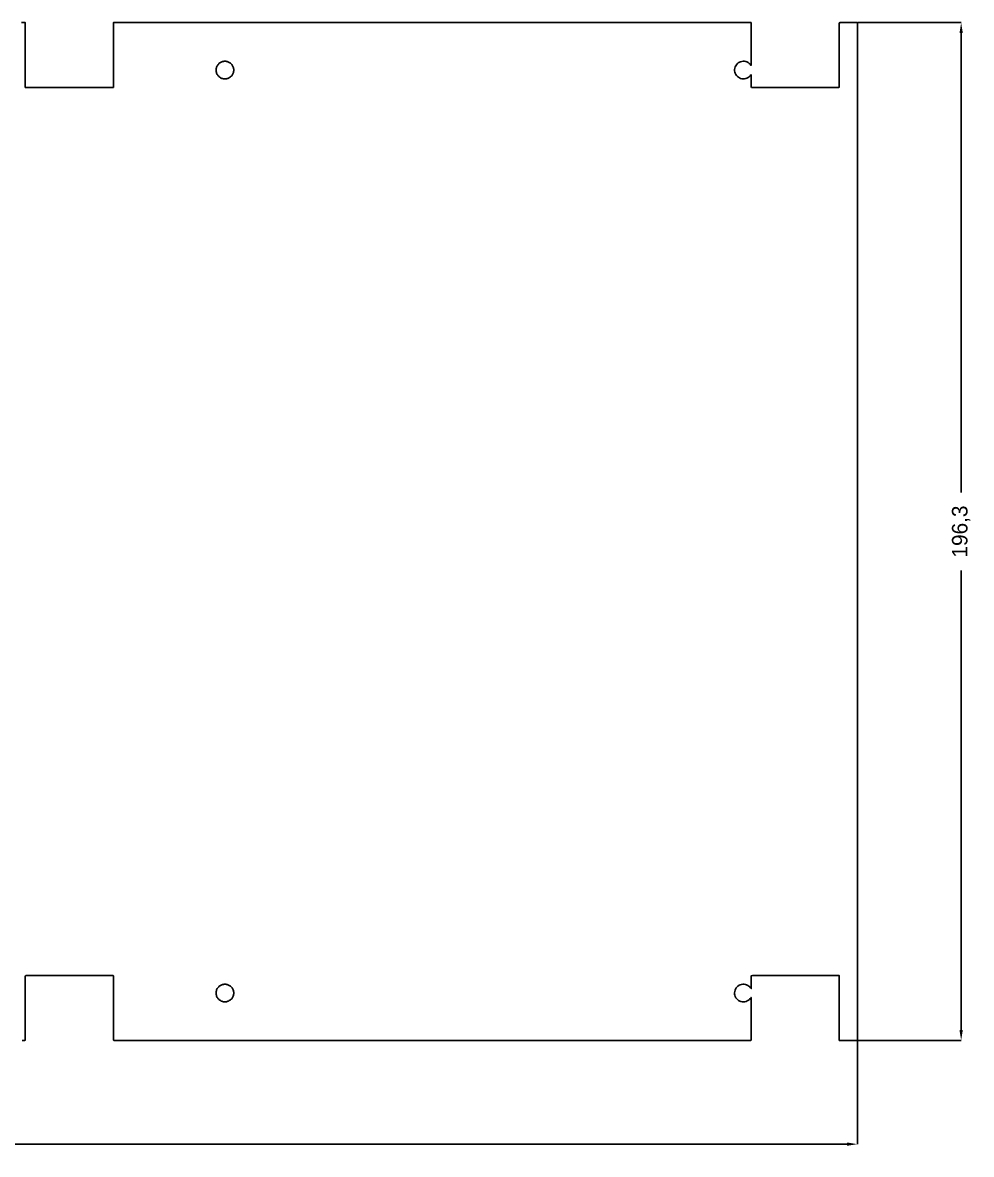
# Model space of a CAD drawing. Header units: millimetres. Extents: x 0 to 1208, y -629 to 226.
# Drawn here: x 183 to 366, y -22 to 196.3 of the extents above; entities that cross this region are included whole.
import ezdxf

# ---------------------------------------------------------------- set-up
doc = ezdxf.new("R2010")
doc.units = ezdxf.units.MM
doc.layers.add('REFERENCE_DIMENSIONS', color=2, linetype='Continuous')
doc.layers.add('REFERENCE_GEOMETRY', color=7, linetype='Continuous')
doc.dimstyles.get("Standard").update_dxf_attribs({"dimtxt": 2.5, "dimasz": 2.5, "dimexe": 1.25, "dimexo": 0.625, "dimtad": 1, "dimcen": 2.5, "dimazin": 3, "dimtfac": 1, "dimtmove": 0, "dimatfit": 3})

# ---------------------------------------------------------------- blocks, each defined once
blk = doc.blocks.new('_CLOSEDFILLED')
at = {"color": 0, "linetype": 'BYBLOCK'}
blk.add_solid([(-1, 0.16), (0, 0), (-1, -0.16)], dxfattribs=at)
blk = doc.blocks.new('*D1')
for p, q in [((0, 0), (0, -20)), ((344, 0), (344, -20)), ((2, -20), (167.5, -20)), ((176.5, -20), (342, -20))]:
    blk.add_line(p, q)
at = {"layer": 'Defpoints'}
for p in [(0, 0), (344, 0), (0, -20)]:
    blk.add_point(p, dxfattribs=at)
at = {"layer": 'REFERENCE_DIMENSIONS', "xscale": 2, "yscale": 2, "rotation": 180}
blk.add_blockref('_CLOSEDFILLED', (0, -20), dxfattribs=at)
at = {"layer": 'REFERENCE_DIMENSIONS', "xscale": 2, "yscale": 2}
blk.add_blockref('_CLOSEDFILLED', (344, -20), dxfattribs=at)
at = {"layer": 'REFERENCE_DIMENSIONS', "insert": (172, -20), "char_height": 3, "attachment_point": 5}
blk.add_mtext('344', dxfattribs=at)
blk = doc.blocks.new('*D2')
for p, q in [((344, 196.3), (364, 196.3)), ((364, 105.65), (364, 194.3)), ((364, 2), (364, 90.65)), ((344, 0), (364, 0))]:
    blk.add_line(p, q)
at = {"layer": 'Defpoints'}
for p in [(344, 196.3), (344, 0), (364, 0)]:
    blk.add_point(p, dxfattribs=at)
at = {"layer": 'REFERENCE_DIMENSIONS', "xscale": 2, "yscale": 2}
for p, rotation in [((364, 196.3), 90), ((364, 0), 270)]:
    blk.add_blockref('_CLOSEDFILLED', p, dxfattribs=dict(at, rotation=rotation))
at = {"layer": 'REFERENCE_DIMENSIONS', "insert": (364, 98.15), "char_height": 3, "attachment_point": 5, "rotation": 90}
blk.add_mtext('196,3', dxfattribs=at)

msp = doc.modelspace()

# ---------------------------------------------------------------- linework, layer by layer
at = {"layer": 'REFERENCE_GEOMETRY'}
msp.add_lwpolyline([(182.75, 196.3), (183, 196.3), (183.25, 196.3), (183.5, 196.3), (183.5, 196.05), (183.5, 195.8), (183.5, 195.55), (183.5, 195.3001), (183.5, 195.0501), (183.5, 194.8001), (183.5, 194.5501), (183.5, 194.3001), (183.5, 194.0501), (183.5, 193.8001), (183.5, 193.5502), (183.5, 193.3002), (183.5, 193.0502), (183.5, 192.8002), (183.5, 192.5502), (183.5, 192.3002), (183.5, 192.0502), (183.5, 191.8003), (183.5, 191.5503), (183.5, 191.3003), (183.5, 191.0503), (183.5, 190.8003), (183.5, 190.5503), (183.5, 190.3003), (183.5, 190.0504), (183.5, 189.8004), (183.5, 189.5504), (183.5, 189.3004), (183.5, 189.0504), (183.5, 188.8004), (183.5, 188.5504), (183.5, 188.3005), (183.5, 188.0505), (183.5, 187.8005), (183.5, 187.5505), (183.5, 187.3005), (183.5, 187.0505), (183.5, 186.8005), (183.5, 186.5506), (183.5, 186.3006), (183.5, 186.0506), (183.5, 185.8006), (183.5, 185.5506), (183.5, 185.3006), (183.5, 185.0506), (183.5, 184.8007), (183.5, 184.5507), (183.5, 184.3007), (183.5, 184.0507), (183.5, 183.8007), (183.7493, 183.8), (183.9993, 183.8), (184.2492, 183.8), (184.4992, 183.8), (184.7492, 183.8), (184.9992, 183.8), (185.2492, 183.8), (185.4992, 183.8), (185.7492, 183.8), (185.9991, 183.8), (186.2491, 183.8), (186.4991, 183.8), (186.7491, 183.8), (186.9991, 183.8), (187.2491, 183.8), (187.499, 183.8), (187.749, 183.8), (187.999, 183.8), (188.249, 183.8), (188.499, 183.8), (188.749, 183.8), (188.999, 183.8), (189.2489, 183.8), (189.4989, 183.8), (189.7489, 183.8), (189.9989, 183.8), (190.2489, 183.8), (190.4989, 183.8), (190.7489, 183.8), (190.9988, 183.8), (191.2488, 183.8), (191.4988, 183.8), (191.7488, 183.8), (191.9988, 183.8), (192.2488, 183.8), (192.4988, 183.8), (192.7487, 183.8), (192.9987, 183.8), (193.2487, 183.8), (193.4987, 183.8), (193.7487, 183.8), (193.9987, 183.8), (194.2487, 183.8), (194.4986, 183.8), (194.7486, 183.8), (194.9986, 183.8), (195.2486, 183.8), (195.4986, 183.8), (195.7486, 183.8), (195.9986, 183.8), (196.2485, 183.8), (196.4985, 183.8), (196.7485, 183.8), (196.9985, 183.8), (197.2485, 183.8), (197.4985, 183.8), (197.7485, 183.8), (197.9984, 183.8), (198.2484, 183.8), (198.4984, 183.8), (198.7484, 183.8), (198.9984, 183.8), (199.2484, 183.8), (199.4984, 183.8), (199.7483, 183.8), (199.9983, 183.8), (200.2483, 183.8), (200.4983, 183.8), (200.5, 184.0483), (200.5, 184.2983), (200.5, 184.5483), (200.5, 184.7982), (200.5, 185.0482), (200.5, 185.2982), (200.5, 185.5482), (200.5, 185.7982), (200.5, 186.0482), (200.5, 186.2982), (200.5, 186.5481), (200.5, 186.7981), (200.5, 187.0481), (200.5, 187.2981), (200.5, 187.5481), (200.5, 187.7981), (200.5, 188.0481), (200.5, 188.298), (200.5, 188.548), (200.5, 188.798), (200.5, 189.048), (200.5, 189.298), (200.5, 189.548), (200.5, 189.798), (200.5, 190.0479), (200.5, 190.2979), (200.5, 190.5479), (200.5, 190.7979), (200.5, 191.0479), (200.5, 191.2979), (200.5, 191.5479), (200.5, 191.7978), (200.5, 192.0478), (200.5, 192.2978), (200.5, 192.5478), (200.5, 192.7978), (200.5, 193.0478), (200.5, 193.2978), (200.5, 193.5477), (200.5, 193.7977), (200.5, 194.0477), (200.5, 194.2977), (200.5, 194.5477), (200.5, 194.7977), (200.5, 195.0477), (200.5, 195.2976), (200.5, 195.5476), (200.5, 195.7976), (200.5, 196.0476), (200.5, 196.2976), (200.7476, 196.3), (200.9976, 196.3), (201.2475, 196.3), (201.4975, 196.3), (201.7475, 196.3), (201.9975, 196.3), (202.2475, 196.3), (202.4975, 196.3), (202.7475, 196.3), (202.9974, 196.3), (203.2474, 196.3), (203.4974, 196.3), (203.7474, 196.3), (203.9974, 196.3), (204.2474, 196.3), (204.4973, 196.3), (204.7473, 196.3), (204.9973, 196.3), (205.2473, 196.3), (205.4973, 196.3), (205.7473, 196.3), (205.9973, 196.3), (206.2472, 196.3), (206.4972, 196.3), (206.7472, 196.3), (206.9972, 196.3), (207.2472, 196.3), (207.4972, 196.3), (207.7472, 196.3), (207.9971, 196.3), (208.2471, 196.3), (208.4971, 196.3), (208.7471, 196.3), (208.9971, 196.3), (209.2471, 196.3), (209.4971, 196.3), (209.747, 196.3), (209.997, 196.3), (210.247, 196.3), (210.497, 196.3), (210.747, 196.3), (210.997, 196.3), (211.247, 196.3), (211.4969, 196.3), (211.7469, 196.3), (211.9969, 196.3), (212.2469, 196.3), (212.4969, 196.3), (212.7469, 196.3), (212.9969, 196.3), (213.2468, 196.3), (213.4968, 196.3), (213.7468, 196.3), (213.9968, 196.3), (214.2468, 196.3), (214.4968, 196.3), (214.7468, 196.3), (214.9967, 196.3), (215.2467, 196.3), (215.4967, 196.3), (215.7467, 196.3), (215.9967, 196.3), (216.2467, 196.3), (216.4967, 196.3), (216.7466, 196.3), (216.9966, 196.3), (217.2466, 196.3), (217.4966, 196.3), (217.7466, 196.3), (217.9966, 196.3), (218.2466, 196.3), (218.4965, 196.3), (218.7465, 196.3), (218.9965, 196.3), (219.2465, 196.3), (219.4965, 196.3), (219.7465, 196.3), (219.9965, 196.3), (220.2464, 196.3), (220.4964, 196.3), (220.7464, 196.3), (220.9964, 196.3), (221.2464, 196.3), (221.4964, 196.3), (221.7464, 196.3), (221.9963, 196.3), (222.2463, 196.3), (222.4963, 196.3), (222.7463, 196.3), (222.9963, 196.3), (223.2463, 196.3), (223.4963, 196.3), (223.7462, 196.3), (223.9962, 196.3), (224.2462, 196.3), (224.4962, 196.3), (224.7462, 196.3), (224.9962, 196.3), (225.2462, 196.3), (225.4961, 196.3), (225.7461, 196.3), (225.9961, 196.3), (226.2461, 196.3), (226.4961, 196.3), (226.7461, 196.3), (226.9961, 196.3), (227.246, 196.3), (227.496, 196.3), (227.746, 196.3), (227.996, 196.3), (228.246, 196.3), (228.496, 196.3), (228.746, 196.3), (228.9959, 196.3), (229.2459, 196.3), (229.4959, 196.3), (229.7459, 196.3), (229.9959, 196.3), (230.2459, 196.3), (230.4959, 196.3), (230.7458, 196.3), (230.9958, 196.3), (231.2458, 196.3), (231.4958, 196.3), (231.7458, 196.3), (231.9958, 196.3), (232.2458, 196.3), (232.4957, 196.3), (232.7457, 196.3), (232.9957, 196.3), (233.2457, 196.3), (233.4957, 196.3), (233.7457, 196.3), (233.9957, 196.3), (234.2456, 196.3), (234.4956, 196.3), (234.7456, 196.3), (234.9956, 196.3), (235.2456, 196.3), (235.4956, 196.3), (235.7455, 196.3), (235.9955, 196.3), (236.2455, 196.3), (236.4955, 196.3), (236.7455, 196.3), (236.9955, 196.3), (237.2455, 196.3), (237.4954, 196.3), (237.7454, 196.3), (237.9954, 196.3), (238.2454, 196.3), (238.4954, 196.3), (238.7454, 196.3), (238.9954, 196.3), (239.2453, 196.3), (239.4953, 196.3), (239.7453, 196.3), (239.9953, 196.3), (240.2453, 196.3), (240.4953, 196.3), (240.7453, 196.3), (240.9952, 196.3), (241.2452, 196.3), (241.4952, 196.3), (241.7452, 196.3), (241.9952, 196.3), (242.2452, 196.3), (242.4952, 196.3), (242.7451, 196.3), (242.9951, 196.3), (243.2451, 196.3), (243.4951, 196.3), (243.7451, 196.3), (243.9951, 196.3), (244.2451, 196.3), (244.495, 196.3), (244.745, 196.3), (244.995, 196.3), (245.245, 196.3), (245.495, 196.3), (245.745, 196.3), (245.995, 196.3), (246.2449, 196.3), (246.4949, 196.3), (246.7449, 196.3), (246.9949, 196.3), (247.2449, 196.3), (247.4949, 196.3), (247.7449, 196.3), (247.9948, 196.3), (248.2448, 196.3), (248.4948, 196.3), (248.7448, 196.3), (248.9948, 196.3), (249.2448, 196.3), (249.4948, 196.3), (249.7447, 196.3), (249.9947, 196.3), (250.2447, 196.3), (250.4947, 196.3), (250.7447, 196.3), (250.9947, 196.3), (251.2447, 196.3), (251.4946, 196.3), (251.7446, 196.3), (251.9946, 196.3), (252.2446, 196.3), (252.4946, 196.3), (252.7446, 196.3), (252.9946, 196.3), (253.2445, 196.3), (253.4945, 196.3), (253.7445, 196.3), (253.9945, 196.3), (254.2445, 196.3), (254.4945, 196.3), (254.7445, 196.3), (254.9944, 196.3), (255.2444, 196.3), (255.4944, 196.3), (255.7444, 196.3), (255.9944, 196.3), (256.2444, 196.3), (256.4944, 196.3), (256.7443, 196.3), (256.9943, 196.3), (257.2443, 196.3), (257.4943, 196.3), (257.7443, 196.3), (257.9943, 196.3), (258.2443, 196.3), (258.4942, 196.3), (258.7442, 196.3), (258.9942, 196.3), (259.2442, 196.3), (259.4942, 196.3), (259.7442, 196.3), (259.9942, 196.3), (260.2441, 196.3), (260.4941, 196.3), (260.7441, 196.3), (260.9941, 196.3), (261.2441, 196.3), (261.4941, 196.3), (261.7441, 196.3), (261.994, 196.3), (262.244, 196.3), (262.494, 196.3), (262.744, 196.3), (262.994, 196.3), (263.244, 196.3), (263.494, 196.3), (263.7439, 196.3), (263.9939, 196.3), (264.2439, 196.3), (264.4939, 196.3), (264.7439, 196.3), (264.9939, 196.3), (265.2438, 196.3), (265.4938, 196.3), (265.7438, 196.3), (265.9938, 196.3), (266.2438, 196.3), (266.4938, 196.3), (266.7438, 196.3), (266.9937, 196.3), (267.2437, 196.3), (267.4937, 196.3), (267.7437, 196.3), (267.9937, 196.3), (268.2437, 196.3), (268.4937, 196.3), (268.7436, 196.3), (268.9936, 196.3), (269.2436, 196.3), (269.4936, 196.3), (269.7436, 196.3), (269.9936, 196.3), (270.2436, 196.3), (270.4935, 196.3), (270.7435, 196.3), (270.9935, 196.3), (271.2435, 196.3), (271.4935, 196.3), (271.7435, 196.3), (271.9935, 196.3), (272.2434, 196.3), (272.4934, 196.3), (272.7434, 196.3), (272.9934, 196.3), (273.2434, 196.3), (273.4934, 196.3), (273.7434, 196.3), (273.9933, 196.3), (274.2433, 196.3), (274.4933, 196.3), (274.7433, 196.3), (274.9933, 196.3), (275.2433, 196.3), (275.4933, 196.3), (275.7432, 196.3), (275.9932, 196.3), (276.2432, 196.3), (276.4932, 196.3), (276.7432, 196.3), (276.9932, 196.3), (277.2432, 196.3), (277.4931, 196.3), (277.7431, 196.3), (277.9931, 196.3), (278.2431, 196.3), (278.4931, 196.3), (278.7431, 196.3), (278.9931, 196.3), (279.243, 196.3), (279.493, 196.3), (279.743, 196.3), (279.993, 196.3), (280.243, 196.3), (280.493, 196.3), (280.743, 196.3), (280.9929, 196.3), (281.2429, 196.3), (281.4929, 196.3), (281.7429, 196.3), (281.9929, 196.3), (282.2429, 196.3), (282.4929, 196.3), (282.7428, 196.3), (282.9928, 196.3), (283.2428, 196.3), (283.4928, 196.3), (283.7428, 196.3), (283.9928, 196.3), (284.2428, 196.3), (284.4927, 196.3), (284.7427, 196.3), (284.9927, 196.3), (285.2427, 196.3), (285.4927, 196.3), (285.7427, 196.3), (285.9927, 196.3), (286.2426, 196.3), (286.4926, 196.3), (286.7426, 196.3), (286.9926, 196.3), (287.2426, 196.3), (287.4926, 196.3), (287.7426, 196.3), (287.9925, 196.3), (288.2425, 196.3), (288.4925, 196.3), (288.7425, 196.3), (288.9925, 196.3), (289.2425, 196.3), (289.4925, 196.3), (289.7424, 196.3), (289.9924, 196.3), (290.2424, 196.3), (290.4924, 196.3), (290.7424, 196.3), (290.9924, 196.3), (291.2424, 196.3), (291.4923, 196.3), (291.7423, 196.3), (291.9923, 196.3), (292.2423, 196.3), (292.4923, 196.3), (292.7423, 196.3), (292.9923, 196.3), (293.2422, 196.3), (293.4922, 196.3), (293.7422, 196.3), (293.9922, 196.3), (294.2422, 196.3), (294.4922, 196.3), (294.7421, 196.3), (294.9921, 196.3), (295.2421, 196.3), (295.4921, 196.3), (295.7421, 196.3), (295.9921, 196.3), (296.2421, 196.3), (296.492, 196.3), (296.742, 196.3), (296.992, 196.3), (297.242, 196.3), (297.492, 196.3), (297.742, 196.3), (297.992, 196.3), (298.2419, 196.3), (298.4919, 196.3), (298.7419, 196.3), (298.9919, 196.3), (299.2419, 196.3), (299.4919, 196.3), (299.7419, 196.3), (299.9918, 196.3), (300.2418, 196.3), (300.4918, 196.3), (300.7418, 196.3), (300.9918, 196.3), (301.2418, 196.3), (301.4918, 196.3), (301.7417, 196.3), (301.9917, 196.3), (302.2417, 196.3), (302.4917, 196.3), (302.7417, 196.3), (302.9917, 196.3), (303.2417, 196.3), (303.4916, 196.3), (303.7416, 196.3), (303.9916, 196.3), (304.2416, 196.3), (304.4916, 196.3), (304.7416, 196.3), (304.9916, 196.3), (305.2415, 196.3), (305.4915, 196.3), (305.7415, 196.3), (305.9915, 196.3), (306.2415, 196.3), (306.4915, 196.3), (306.7415, 196.3), (306.9914, 196.3), (307.2414, 196.3), (307.4914, 196.3), (307.7414, 196.3), (307.9914, 196.3), (308.2414, 196.3), (308.4914, 196.3), (308.7413, 196.3), (308.9913, 196.3), (309.2413, 196.3), (309.4913, 196.3), (309.7413, 196.3), (309.9913, 196.3), (310.2413, 196.3), (310.4912, 196.3), (310.7412, 196.3), (310.9912, 196.3), (311.2412, 196.3), (311.4912, 196.3), (311.7412, 196.3), (311.9912, 196.3), (312.2411, 196.3), (312.4911, 196.3), (312.7411, 196.3), (312.9911, 196.3), (313.2411, 196.3), (313.4911, 196.3), (313.7411, 196.3), (313.991, 196.3), (314.241, 196.3), (314.491, 196.3), (314.741, 196.3), (314.991, 196.3), (315.241, 196.3), (315.491, 196.3), (315.7409, 196.3), (315.9909, 196.3), (316.2409, 196.3), (316.4909, 196.3), (316.7409, 196.3), (316.9909, 196.3), (317.2409, 196.3), (317.4908, 196.3), (317.7408, 196.3), (317.9908, 196.3), (318.2408, 196.3), (318.4908, 196.3), (318.7408, 196.3), (318.9908, 196.3), (319.2407, 196.3), (319.4907, 196.3), (319.7407, 196.3), (319.9907, 196.3), (320.2407, 196.3), (320.4907, 196.3), (320.7407, 196.3), (320.9906, 196.3), (321.2406, 196.3), (321.4906, 196.3), (321.7406, 196.3), (321.9906, 196.3), (322.2406, 196.3), (322.4906, 196.3), (322.7405, 196.3), (322.9905, 196.3), (323.2405, 196.3), (323.4905, 196.3), (323.5, 196.0595), (323.5, 195.8095), (323.5, 195.5595), (323.5, 195.3096), (323.5, 195.0596), (323.5, 194.8096), (323.5, 194.5596), (323.5, 194.3096), (323.5, 194.0596), (323.5, 193.8097), (323.5, 193.5597), (323.5, 193.3097), (323.5, 193.0597), (323.5, 192.8097), (323.5, 192.5597), (323.5, 192.3097), (323.5, 192.0598), (323.5, 191.8098), (323.5, 191.5598), (323.5, 191.3098), (323.5, 191.0598), (323.5, 190.8098), (323.5, 190.5598), (323.5, 190.3099), (323.5, 190.0599), (323.5, 189.8099), (323.5, 189.5599), (323.5, 189.3099), (323.5, 189.0599), (323.5, 188.8099), (323.5, 188.56), (323.5, 188.31), (323.5, 188.06), (323.4291, 188.0707), (323.2788, 188.2701), (323.1009, 188.4454), (322.8992, 188.5927), (322.6781, 188.7089), (322.4423, 188.7914), (322.1971, 188.8385), (321.9475, 188.8492), (321.6991, 188.8232), (321.4572, 188.761), (321.227, 188.6641), (321.0135, 188.5345), (320.8213, 188.375), (320.6545, 188.1891), (320.5168, 187.9808), (320.4111, 187.7545), (320.3397, 187.5151), (320.3041, 187.2679), (320.3051, 187.0182), (320.3427, 186.7713), (320.4161, 186.5325), (320.5237, 186.3071), (320.6631, 186.0999), (320.8314, 185.9153), (321.0249, 185.7574), (321.2395, 185.6296), (321.4705, 185.5346), (321.7129, 185.4744), (321.9615, 185.4504), (322.2109, 185.4631), (322.4558, 185.5122), (322.6908, 185.5967), (322.911, 185.7147), (323.1114, 185.8637), (323.2879, 186.0404), (323.4366, 186.2411), (323.5, 186.2261), (323.5, 185.9761), (323.5, 185.7261), (323.5, 185.4761), (323.5, 185.2261), (323.5, 184.9761), (323.5, 184.7262), (323.5, 184.4762), (323.5, 184.2262), (323.5, 183.9762), (323.5738, 183.8), (323.8238, 183.8), (324.0738, 183.8), (324.3237, 183.8), (324.5737, 183.8), (324.8237, 183.8), (325.0737, 183.8), (325.3237, 183.8), (325.5737, 183.8), (325.8237, 183.8), (326.0736, 183.8), (326.3236, 183.8), (326.5736, 183.8), (326.8236, 183.8), (327.0736, 183.8), (327.3236, 183.8), (327.5736, 183.8), (327.8235, 183.8), (328.0735, 183.8), (328.3235, 183.8), (328.5735, 183.8), (328.8235, 183.8), (329.0735, 183.8), (329.3234, 183.8), (329.5734, 183.8), (329.8234, 183.8), (330.0734, 183.8), (330.3234, 183.8), (330.5734, 183.8), (330.8234, 183.8), (331.0733, 183.8), (331.3233, 183.8), (331.5733, 183.8), (331.8233, 183.8), (332.0733, 183.8), (332.3233, 183.8), (332.5733, 183.8), (332.8232, 183.8), (333.0732, 183.8), (333.3232, 183.8), (333.5732, 183.8), (333.8232, 183.8), (334.0732, 183.8), (334.3232, 183.8), (334.5731, 183.8), (334.8231, 183.8), (335.0731, 183.8), (335.3231, 183.8), (335.5731, 183.8), (335.8231, 183.8), (336.0731, 183.8), (336.323, 183.8), (336.573, 183.8), (336.823, 183.8), (337.073, 183.8), (337.323, 183.8), (337.573, 183.8), (337.823, 183.8), (338.0729, 183.8), (338.3229, 183.8), (338.5729, 183.8), (338.8229, 183.8), (339.0729, 183.8), (339.3229, 183.8), (339.5729, 183.8), (339.8228, 183.8), (340.0728, 183.8), (340.3228, 183.8), (340.5, 183.8728), (340.5, 184.1228), (340.5, 184.3728), (340.5, 184.6228), (340.5, 184.8727), (340.5, 185.1227), (340.5, 185.3727), (340.5, 185.6227), (340.5, 185.8727), (340.5, 186.1227), (340.5, 186.3727), (340.5, 186.6226), (340.5, 186.8726), (340.5, 187.1226), (340.5, 187.3726), (340.5, 187.6226), (340.5, 187.8726), (340.5, 188.1226), (340.5, 188.3725), (340.5, 188.6225), (340.5, 188.8725), (340.5, 189.1225), (340.5, 189.3725), (340.5, 189.6225), (340.5, 189.8725), (340.5, 190.1224), (340.5, 190.3724), (340.5, 190.6224), (340.5, 190.8724), (340.5, 191.1224), (340.5, 191.3724), (340.5, 191.6224), (340.5, 191.8723), (340.5, 192.1223), (340.5, 192.3723), (340.5, 192.6223), (340.5, 192.8723), (340.5, 193.1223), (340.5, 193.3723), (340.5, 193.6222), (340.5, 193.8722), (340.5, 194.1222), (340.5, 194.3722), (340.5, 194.6222), (340.5, 194.8722), (340.5, 195.1222), (340.5, 195.3721), (340.5, 195.6221), (340.5, 195.8721), (340.5, 196.1221), (340.5721, 196.3), (340.8221, 196.3), (341.0721, 196.3), (341.322, 196.3), (341.572, 196.3), (341.822, 196.3), (342.072, 196.3), (342.322, 196.3), (342.572, 196.3), (342.822, 196.3), (343.0719, 196.3), (343.3219, 196.3), (343.5719, 196.3), (343.8219, 196.3), (344, 196.2281), (344, 195.9781), (344, 195.7281), (344, 195.4782), (344, 195.2282), (344, 194.9782), (344, 194.7282), (344, 194.4782), (344, 194.2282), (344, 193.9783), (344, 193.7283), (344, 193.4783), (344, 193.2283), (344, 192.9783), (344, 192.7283), (344, 192.4783), (344, 192.2284), (344, 191.9784), (344, 191.7284), (344, 191.4784), (344, 191.2284), (344, 190.9784), (344, 190.7284), (344, 190.4785), (344, 190.2285), (344, 189.9785), (344, 189.7285), (344, 189.4785), (344, 189.2285), (344, 188.9785), (344, 188.7286), (344, 188.4786), (344, 188.2286), (344, 187.9786), (344, 187.7286), (344, 187.4786), (344, 187.2286), (344, 186.9787), (344, 186.7287), (344, 186.4787), (344, 186.2287), (344, 185.9787), (344, 185.7287), (344, 185.4787), (344, 185.2288), (344, 184.9788), (344, 184.7288), (344, 184.4788), (344, 184.2288), (344, 183.9788), (344, 183.7288), (344, 183.4789), (344, 183.2289), (344, 182.9789), (344, 182.7289), (344, 182.4789), (344, 182.2289), (344, 181.9789), (344, 181.729), (344, 181.479), (344, 181.229), (344, 180.979), (344, 180.729), (344, 180.479), (344, 180.229), (344, 179.9791), (344, 179.7291), (344, 179.4791), (344, 179.2291), (344, 178.9791), (344, 178.7291), (344, 178.4791), (344, 178.2292), (344, 177.9792), (344, 177.7292), (344, 177.4792), (344, 177.2292), (344, 176.9792), (344, 176.7292), (344, 176.4793), (344, 176.2293), (344, 175.9793), (344, 175.7293), (344, 175.4793), (344, 175.2293), (344, 174.9793), (344, 174.7294), (344, 174.4794), (344, 174.2294), (344, 173.9794), (344, 173.7294), (344, 173.4794), (344, 173.2294), (344, 172.9795), (344, 172.7295), (344, 172.4795), (344, 172.2295), (344, 171.9795), (344, 171.7295), (344, 171.4795), (344, 171.2296), (344, 170.9796), (344, 170.7296), (344, 170.4796), (344, 170.2296), (344, 169.9796), (344, 169.7296), (344, 169.4797), (344, 169.2297), (344, 168.9797), (344, 168.7297), (344, 168.4797), (344, 168.2297), (344, 167.9797), (344, 167.7298), (344, 167.4798), (344, 167.2298), (344, 166.9798), (344, 166.7298), (344, 166.4798), (344, 166.2298), (344, 165.9799), (344, 165.7299), (344, 165.4799), (344, 165.2299), (344, 164.9799), (344, 164.7299), (344, 164.4799), (344, 164.23), (344, 163.98), (344, 163.73), (344, 163.48), (344, 163.23), (344, 162.98), (344, 162.7301), (344, 162.4801), (344, 162.2301), (344, 161.9801), (344, 161.7301), (344, 161.4801), (344, 161.2301), (344, 160.9802), (344, 160.7302), (344, 160.4802), (344, 160.2302), (344, 159.9802), (344, 159.7302), (344, 159.4802), (344, 159.2303), (344, 158.9803), (344, 158.7303), (344, 158.4803), (344, 158.2303), (344, 157.9803), (344, 157.7303), (344, 157.4804), (344, 157.2304), (344, 156.9804), (344, 156.7304), (344, 156.4804), (344, 156.2304), (344, 155.9804), (344, 155.7305), (344, 155.4805), (344, 155.2305), (344, 154.9805), (344, 154.7305), (344, 154.4805), (344, 154.2305), (344, 153.9806), (344, 153.7306), (344, 153.4806), (344, 153.2306), (344, 152.9806), (344, 152.7306), (344, 152.4806), (344, 152.2307), (344, 151.9807), (344, 151.7307), (344, 151.4807), (344, 151.2307), (344, 150.9807), (344, 150.7307), (344, 150.4808), (344, 150.2308), (344, 149.9808), (344, 149.7308), (344, 149.4808), (344, 149.2308), (344, 148.9808), (344, 148.7309), (344, 148.4809), (344, 148.2309), (344, 147.9809), (344, 147.7309), (344, 147.4809), (344, 147.2309), (344, 146.981), (344, 146.731), (344, 146.481), (344, 146.231), (344, 145.981), (344, 145.731), (344, 145.481), (344, 145.2311), (344, 144.9811), (344, 144.7311), (344, 144.4811), (344, 144.2311), (344, 143.9811), (344, 143.7311), (344, 143.4812), (344, 143.2312), (344, 142.9812), (344, 142.7312), (344, 142.4812), (344, 142.2312), (344, 141.9812), (344, 141.7313), (344, 141.4813), (344, 141.2313), (344, 140.9813), (344, 140.7313), (344, 140.4813), (344, 140.2313), (344, 139.9814), (344, 139.7314), (344, 139.4814), (344, 139.2314), (344, 138.9814), (344, 138.7314), (344, 138.4814), (344, 138.2315), (344, 137.9815), (344, 137.7315), (344, 137.4815), (344, 137.2315), (344, 136.9815), (344, 136.7315), (344, 136.4816), (344, 136.2316), (344, 135.9816), (344, 135.7316), (344, 135.4816), (344, 135.2316), (344, 134.9816), (344, 134.7317), (344, 134.4817), (344, 134.2317), (344, 133.9817), (344, 133.7317), (344, 133.4817), (344, 133.2318), (344, 132.9818), (344, 132.7318), (344, 132.4818), (344, 132.2318), (344, 131.9818), (344, 131.7318), (344, 131.4819), (344, 131.2319), (344, 130.9819), (344, 130.7319), (344, 130.4819), (344, 130.2319), (344, 129.9819), (344, 129.732), (344, 129.482), (344, 129.232), (344, 128.982), (344, 128.732), (344, 128.482), (344, 128.232), (344, 127.9821), (344, 127.7321), (344, 127.4821), (344, 127.2321), (344, 126.9821), (344, 126.7321), (344, 126.4821), (344, 126.2322), (344, 125.9822), (344, 125.7322), (344, 125.4822), (344, 125.2322), (344, 124.9822), (344, 124.7322), (344, 124.4823), (344, 124.2323), (344, 123.9823), (344, 123.7323), (344, 123.4823), (344, 123.2323), (344, 122.9823), (344, 122.7324), (344, 122.4824), (344, 122.2324), (344, 121.9824), (344, 121.7324), (344, 121.4824), (344, 121.2324), (344, 120.9825), (344, 120.7325), (344, 120.4825), (344, 120.2325), (344, 119.9825), (344, 119.7325), (344, 119.4825), (344, 119.2326), (344, 118.9826), (344, 118.7326), (344, 118.4826), (344, 118.2326), (344, 117.9826), (344, 117.7326), (344, 117.4827), (344, 117.2327), (344, 116.9827), (344, 116.7327), (344, 116.4827), (344, 116.2327), (344, 115.9827), (344, 115.7328), (344, 115.4828), (344, 115.2328), (344, 114.9828), (344, 114.7328), (344, 114.4828), (344, 114.2328), (344, 113.9829), (344, 113.7329), (344, 113.4829), (344, 113.2329), (344, 112.9829), (344, 112.7329), (344, 112.4829), (344, 112.233), (344, 111.983), (344, 111.733), (344, 111.483), (344, 111.233), (344, 110.983), (344, 110.733), (344, 110.4831), (344, 110.2331), (344, 109.9831), (344, 109.7331), (344, 109.4831), (344, 109.2331), (344, 108.9831), (344, 108.7332), (344, 108.4832), (344, 108.2332), (344, 107.9832), (344, 107.7332), (344, 107.4832), (344, 107.2332), (344, 106.9833), (344, 106.7333), (344, 106.4833), (344, 106.2333), (344, 105.9833), (344, 105.7333), (344, 105.4833), (344, 105.2334), (344, 104.9834), (344, 104.7334), (344, 104.4834), (344, 104.2334), (344, 103.9834), (344, 103.7334), (344, 103.4835), (344, 103.2335), (344, 102.9835), (344, 102.7335), (344, 102.4835), (344, 102.2335), (344, 101.9836), (344, 101.7336), (344, 101.4836), (344, 101.2336), (344, 100.9836), (344, 100.7336), (344, 100.4836), (344, 100.2337), (344, 99.9837), (344, 99.7337), (344, 99.4837), (344, 99.2337), (344, 98.9837), (344, 98.7337), (344, 98.4838), (344, 98.2338), (344, 97.9838), (344, 97.7338), (344, 97.4838), (344, 97.2338), (344, 96.9838), (344, 96.7339), (344, 96.4839), (344, 96.2339), (344, 95.9839), (344, 95.7339), (344, 95.4839), (344, 95.2339), (344, 94.984), (344, 94.734), (344, 94.484), (344, 94.234), (344, 93.984), (344, 93.734), (344, 93.484), (344, 93.2341), (344, 92.9841), (344, 92.7341), (344, 92.4841), (344, 92.2341), (344, 91.9841), (344, 91.7341), (344, 91.4842), (344, 91.2342), (344, 90.9842), (344, 90.7342), (344, 90.4842), (344, 90.2342), (344, 89.9842), (344, 89.7343), (344, 89.4843), (344, 89.2343), (344, 88.9843), (344, 88.7343), (344, 88.4843), (344, 88.2343), (344, 87.9844), (344, 87.7344), (344, 87.4844), (344, 87.2344), (344, 86.9844), (344, 86.7344), (344, 86.4844), (344, 86.2345), (344, 85.9845), (344, 85.7345), (344, 85.4845), (344, 85.2345), (344, 84.9845), (344, 84.7345), (344, 84.4846), (344, 84.2346), (344, 83.9846), (344, 83.7346), (344, 83.4846), (344, 83.2346), (344, 82.9846), (344, 82.7347), (344, 82.4847), (344, 82.2347), (344, 81.9847), (344, 81.7347), (344, 81.4847), (344, 81.2347), (344, 80.9848), (344, 80.7348), (344, 80.4848), (344, 80.2348), (344, 79.9848), (344, 79.7348), (344, 79.4848), (344, 79.2349), (344, 78.9849), (344, 78.7349), (344, 78.4849), (344, 78.2349), (344, 77.9849), (344, 77.7349), (344, 77.485), (344, 77.235), (344, 76.985), (344, 76.735), (344, 76.485), (344, 76.235), (344, 75.985), (344, 75.7351), (344, 75.4851), (344, 75.2351), (344, 74.9851), (344, 74.7351), (344, 74.4851), (344, 74.2351), (344, 73.9852), (344, 73.7352), (344, 73.4852), (344, 73.2352), (344, 72.9852), (344, 72.7352), (344, 72.4853), (344, 72.2353), (344, 71.9853), (344, 71.7353), (344, 71.4853), (344, 71.2353), (344, 70.9853), (344, 70.7354), (344, 70.4854), (344, 70.2354), (344, 69.9854), (344, 69.7354), (344, 69.4854), (344, 69.2354), (344, 68.9855), (344, 68.7355), (344, 68.4855), (344, 68.2355), (344, 67.9855), (344, 67.7355), (344, 67.4855), (344, 67.2356), (344, 66.9856), (344, 66.7356), (344, 66.4856), (344, 66.2356), (344, 65.9856), (344, 65.7356), (344, 65.4857), (344, 65.2357), (344, 64.9857), (344, 64.7357), (344, 64.4857), (344, 64.2357), (344, 63.9857), (344, 63.7358), (344, 63.4858), (344, 63.2358), (344, 62.9858), (344, 62.7358), (344, 62.4858), (344, 62.2358), (344, 61.9859), (344, 61.7359), (344, 61.4859), (344, 61.2359), (344, 60.9859), (344, 60.7359), (344, 60.4859), (344, 60.236), (344, 59.986), (344, 59.736), (344, 59.486), (344, 59.236), (344, 58.986), (344, 58.736), (344, 58.4861), (344, 58.2361), (344, 57.9861), (344, 57.7361), (344, 57.4861), (344, 57.2361), (344, 56.9861), (344, 56.7362), (344, 56.4862), (344, 56.2362), (344, 55.9862), (344, 55.7362), (344, 55.4862), (344, 55.2362), (344, 54.9863), (344, 54.7363), (344, 54.4863), (344, 54.2363), (344, 53.9863), (344, 53.7363), (344, 53.4863), (344, 53.2364), (344, 52.9864), (344, 52.7364), (344, 52.4864), (344, 52.2364), (344, 51.9864), (344, 51.7364), (344, 51.4865), (344, 51.2365), (344, 50.9865), (344, 50.7365), (344, 50.4865), (344, 50.2365), (344, 49.9865), (344, 49.7366), (344, 49.4866), (344, 49.2366), (344, 48.9866), (344, 48.7366), (344, 48.4866), (344, 48.2366), (344, 47.9867), (344, 47.7367), (344, 47.4867), (344, 47.2367), (344, 46.9867), (344, 46.7367), (344, 46.4867), (344, 46.2368), (344, 45.9868), (344, 45.7368), (344, 45.4868), (344, 45.2368), (344, 44.9868), (344, 44.7368), (344, 44.4869), (344, 44.2369), (344, 43.9869), (344, 43.7369), (344, 43.4869), (344, 43.2369), (344, 42.987), (344, 42.737), (344, 42.487), (344, 42.237), (344, 41.987), (344, 41.737), (344, 41.487), (344, 41.2371), (344, 40.9871), (344, 40.7371), (344, 40.4871), (344, 40.2371), (344, 39.9871), (344, 39.7371), (344, 39.4872), (344, 39.2372), (344, 38.9872), (344, 38.7372), (344, 38.4872), (344, 38.2372), (344, 37.9872), (344, 37.7373), (344, 37.4873), (344, 37.2373), (344, 36.9873), (344, 36.7373), (344, 36.4873), (344, 36.2373), (344, 35.9874), (344, 35.7374), (344, 35.4874), (344, 35.2374), (344, 34.9874), (344, 34.7374), (344, 34.4874), (344, 34.2375), (344, 33.9875), (344, 33.7375), (344, 33.4875), (344, 33.2375), (344, 32.9875), (344, 32.7375), (344, 32.4876), (344, 32.2376), (344, 31.9876), (344, 31.7376), (344, 31.4876), (344, 31.2376), (344, 30.9876), (344, 30.7377), (344, 30.4877), (344, 30.2377), (344, 29.9877), (344, 29.7377), (344, 29.4877), (344, 29.2377), (344, 28.9878), (344, 28.7378), (344, 28.4878), (344, 28.2378), (344, 27.9878), (344, 27.7378), (344, 27.4878), (344, 27.2379), (344, 26.9879), (344, 26.7379), (344, 26.4879), (344, 26.2379), (344, 25.9879), (344, 25.7379), (344, 25.488), (344, 25.238), (344, 24.988), (344, 24.738), (344, 24.488), (344, 24.238), (344, 23.988), (344, 23.7381), (344, 23.4881), (344, 23.2381), (344, 22.9881), (344, 22.7381), (344, 22.4881), (344, 22.2381), (344, 21.9882), (344, 21.7382), (344, 21.4882), (344, 21.2382), (344, 20.9882), (344, 20.7382), (344, 20.4882), (344, 20.2383), (344, 19.9883), (344, 19.7383), (344, 19.4883), (344, 19.2383), (344, 18.9883), (344, 18.7383), (344, 18.4884), (344, 18.2384), (344, 17.9884), (344, 17.7384), (344, 17.4884), (344, 17.2384), (344, 16.9884), (344, 16.7385), (344, 16.4885), (344, 16.2385), (344, 15.9885), (344, 15.7385), (344, 15.4885), (344, 15.2385), (344, 14.9886), (344, 14.7386), (344, 14.4886), (344, 14.2386), (344, 13.9886), (344, 13.7386), (344, 13.4886), (344, 13.2387), (344, 12.9887), (344, 12.7387), (344, 12.4887), (344, 12.2387), (344, 11.9887), (344, 11.7388), (344, 11.4888), (344, 11.2388), (344, 10.9888), (344, 10.7388), (344, 10.4888), (344, 10.2388), (344, 9.9889), (344, 9.7389), (344, 9.4889), (344, 9.2389), (344, 8.9889), (344, 8.7389), (344, 8.4889), (344, 8.239), (344, 7.989), (344, 7.739), (344, 7.489), (344, 7.239), (344, 6.989), (344, 6.739), (344, 6.4891), (344, 6.2391), (344, 5.9891), (344, 5.7391), (344, 5.4891), (344, 5.2391), (344, 4.9891), (344, 4.7392), (344, 4.4892), (344, 4.2392), (344, 3.9892), (344, 3.7392), (344, 3.4892), (344, 3.2392), (344, 2.9893), (344, 2.7393), (344, 2.4893), (344, 2.2393), (344, 1.9893), (344, 1.7393), (344, 1.4893), (344, 1.2394), (344, 0.9894), (344, 0.7394), (344, 0.4894), (344, 0.2394), (343.9894, 0), (343.7394, 0), (343.4895, 0), (343.2395, 0), (342.9895, 0), (342.7395, 0), (342.4895, 0), (342.2395, 0), (341.9895, 0), (341.7396, 0), (341.4896, 0), (341.2396, 0), (340.9896, 0), (340.7396, 0), (340.5, 0.0104), (340.5, 0.2604), (340.5, 0.5103), (340.5, 0.7603), (340.5, 1.0103), (340.5, 1.2603), (340.5, 1.5103), (340.5, 1.7603), (340.5, 2.0103), (340.5, 2.2602), (340.5, 2.5102), (340.5, 2.7602), (340.5, 3.0102), (340.5, 3.2602), (340.5, 3.5102), (340.5, 3.7602), (340.5, 4.0101), (340.5, 4.2601), (340.5, 4.5101), (340.5, 4.7601), (340.5, 5.0101), (340.5, 5.2601), (340.5, 5.5101), (340.5, 5.76), (340.5, 6.01), (340.5, 6.26), (340.5, 6.51), (340.5, 6.76), (340.5, 7.01), (340.5, 7.26), (340.5, 7.5099), (340.5, 7.7599), (340.5, 8.0099), (340.5, 8.2599), (340.5, 8.5099), (340.5, 8.7599), (340.5, 9.0099), (340.5, 9.2598), (340.5, 9.5098), (340.5, 9.7598), (340.5, 10.0098), (340.5, 10.2598), (340.5, 10.5098), (340.5, 10.7598), (340.5, 11.0097), (340.5, 11.2597), (340.5, 11.5097), (340.5, 11.7597), (340.5, 12.0097), (340.5, 12.2597), (340.4903, 12.5), (340.2404, 12.5), (339.9904, 12.5), (339.7404, 12.5), (339.4904, 12.5), (339.2404, 12.5), (338.9904, 12.5), (338.7405, 12.5), (338.4905, 12.5), (338.2405, 12.5), (337.9905, 12.5), (337.7405, 12.5), (337.4905, 12.5), (337.2405, 12.5), (336.9906, 12.5), (336.7406, 12.5), (336.4906, 12.5), (336.2406, 12.5), (335.9906, 12.5), (335.7406, 12.5), (335.4906, 12.5), (335.2407, 12.5), (334.9907, 12.5), (334.7407, 12.5), (334.4907, 12.5), (334.2407, 12.5), (333.9907, 12.5), (333.7407, 12.5), (333.4908, 12.5), (333.2408, 12.5), (332.9908, 12.5), (332.7408, 12.5), (332.4908, 12.5), (332.2408, 12.5), (331.9908, 12.5), (331.7409, 12.5), (331.4909, 12.5), (331.2409, 12.5), (330.9909, 12.5), (330.7409, 12.5), (330.4909, 12.5), (330.2409, 12.5), (329.991, 12.5), (329.741, 12.5), (329.491, 12.5), (329.241, 12.5), (328.991, 12.5), (328.741, 12.5), (328.491, 12.5), (328.2411, 12.5), (327.9911, 12.5), (327.7411, 12.5), (327.4911, 12.5), (327.2411, 12.5), (326.9911, 12.5), (326.7411, 12.5), (326.4912, 12.5), (326.2412, 12.5), (325.9912, 12.5), (325.7412, 12.5), (325.4912, 12.5), (325.2412, 12.5), (324.9912, 12.5), (324.7413, 12.5), (324.4913, 12.5), (324.2413, 12.5), (323.9913, 12.5), (323.7413, 12.5), (323.5, 12.4913), (323.5, 12.2413), (323.5, 11.9914), (323.5, 11.7414), (323.5, 11.4914), (323.5, 11.2414), (323.5, 10.9914), (323.5, 10.7414), (323.5, 10.4914), (323.5, 10.2415), (323.5, 9.9915), (323.3909, 10.1275), (323.2326, 10.3208), (323.0478, 10.4887), (322.8403, 10.6278), (322.6147, 10.735), (322.3759, 10.8079), (322.1289, 10.8451), (321.8791, 10.8457), (321.632, 10.8097), (321.3928, 10.7378), (321.1667, 10.6317), (320.9585, 10.4936), (320.7729, 10.3265), (320.6138, 10.1341), (320.4845, 9.9203), (320.388, 9.69), (320.3263, 9.448), (320.3007, 9.1995), (320.3118, 8.95), (320.3593, 8.7048), (320.4423, 8.4692), (320.5588, 8.2483), (320.7065, 8.0469), (320.8821, 7.8693), (321.0818, 7.7193), (321.3014, 7.6002), (321.536, 7.5146), (321.7806, 7.4642), (322.03, 7.4503), (322.2787, 7.473), (322.5214, 7.5319), (322.7529, 7.6258), (322.9681, 7.7526), (323.1624, 7.9095), (323.3316, 8.0932), (323.4721, 8.2997), (323.5, 8.1576), (323.5, 7.9076), (323.5, 7.6576), (323.5, 7.4076), (323.5, 7.1576), (323.5, 6.9076), (323.5, 6.6577), (323.5, 6.4077), (323.5, 6.1577), (323.5, 5.9077), (323.5, 5.6577), (323.5, 5.4077), (323.5, 5.1577), (323.5, 4.9078), (323.5, 4.6578), (323.5, 4.4078), (323.5, 4.1578), (323.5, 3.9078), (323.5, 3.6578), (323.5, 3.4078), (323.5, 3.1579), (323.5, 2.9079), (323.5, 2.6579), (323.5, 2.4079), (323.5, 2.1579), (323.5, 1.9079), (323.5, 1.6579), (323.5, 1.408), (323.5, 1.158), (323.5, 0.908), (323.5, 0.658), (323.5, 0.408), (323.5, 0.158), (323.408, 0), (323.1581, 0), (322.9081, 0), (322.6581, 0), (322.4081, 0), (322.1581, 0), (321.9081, 0), (321.6581, 0), (321.4082, 0), (321.1582, 0), (320.9082, 0), (320.6582, 0), (320.4082, 0), (320.1582, 0), (319.9082, 0), (319.6583, 0), (319.4083, 0), (319.1583, 0), (318.9083, 0), (318.6583, 0), (318.4083, 0), (318.1583, 0), (317.9084, 0), (317.6584, 0), (317.4084, 0), (317.1584, 0), (316.9084, 0), (316.6584, 0), (316.4084, 0), (316.1585, 0), (315.9085, 0), (315.6585, 0), (315.4085, 0), (315.1585, 0), (314.9085, 0), (314.6585, 0), (314.4086, 0), (314.1586, 0), (313.9086, 0), (313.6586, 0), (313.4086, 0), (313.1586, 0), (312.9086, 0), (312.6587, 0), (312.4087, 0), (312.1587, 0), (311.9087, 0), (311.6587, 0), (311.4087, 0), (311.1587, 0), (310.9088, 0), (310.6588, 0), (310.4088, 0), (310.1588, 0), (309.9088, 0), (309.6588, 0), (309.4088, 0), (309.1589, 0), (308.9089, 0), (308.6589, 0), (308.4089, 0), (308.1589, 0), (307.9089, 0), (307.6589, 0), (307.409, 0), (307.159, 0), (306.909, 0), (306.659, 0), (306.409, 0), (306.159, 0), (305.909, 0), (305.6591, 0), (305.4091, 0), (305.1591, 0), (304.9091, 0), (304.6591, 0), (304.4091, 0), (304.1592, 0), (303.9092, 0), (303.6592, 0), (303.4092, 0), (303.1592, 0), (302.9092, 0), (302.6592, 0), (302.4093, 0), (302.1593, 0), (301.9093, 0), (301.6593, 0), (301.4093, 0), (301.1593, 0), (300.9093, 0), (300.6594, 0), (300.4094, 0), (300.1594, 0), (299.9094, 0), (299.6594, 0), (299.4094, 0), (299.1594, 0), (298.9095, 0), (298.6595, 0), (298.4095, 0), (298.1595, 0), (297.9095, 0), (297.6595, 0), (297.4095, 0), (297.1596, 0), (296.9096, 0), (296.6596, 0), (296.4096, 0), (296.1596, 0), (295.9096, 0), (295.6596, 0), (295.4097, 0), (295.1597, 0), (294.9097, 0), (294.6597, 0), (294.4097, 0), (294.1597, 0), (293.9097, 0), (293.6598, 0), (293.4098, 0), (293.1598, 0), (292.9098, 0), (292.6598, 0), (292.4098, 0), (292.1598, 0), (291.9099, 0), (291.6599, 0), (291.4099, 0), (291.1599, 0), (290.9099, 0), (290.6599, 0), (290.4099, 0), (290.16, 0), (289.91, 0), (289.66, 0), (289.41, 0), (289.16, 0), (288.91, 0), (288.66, 0), (288.4101, 0), (288.1601, 0), (287.9101, 0), (287.6601, 0), (287.4101, 0), (287.1601, 0), (286.9101, 0), (286.6602, 0), (286.4102, 0), (286.1602, 0), (285.9102, 0), (285.6602, 0), (285.4102, 0), (285.1602, 0), (284.9103, 0), (284.6603, 0), (284.4103, 0), (284.1603, 0), (283.9103, 0), (283.6603, 0), (283.4103, 0), (283.1604, 0), (282.9104, 0), (282.6604, 0), (282.4104, 0), (282.1604, 0), (281.9104, 0), (281.6604, 0), (281.4105, 0), (281.1605, 0), (280.9105, 0), (280.6605, 0), (280.4105, 0), (280.1605, 0), (279.9105, 0), (279.6606, 0), (279.4106, 0), (279.1606, 0), (278.9106, 0), (278.6606, 0), (278.4106, 0), (278.1606, 0), (277.9107, 0), (277.6607, 0), (277.4107, 0), (277.1607, 0), (276.9107, 0), (276.6607, 0), (276.4107, 0), (276.1608, 0), (275.9108, 0), (275.6608, 0), (275.4108, 0), (275.1608, 0), (274.9108, 0), (274.6609, 0), (274.4109, 0), (274.1609, 0), (273.9109, 0), (273.6609, 0), (273.4109, 0), (273.1609, 0), (272.911, 0), (272.661, 0), (272.411, 0), (272.161, 0), (271.911, 0), (271.661, 0), (271.411, 0), (271.1611, 0), (270.9111, 0), (270.6611, 0), (270.4111, 0), (270.1611, 0), (269.9111, 0), (269.6611, 0), (269.4112, 0), (269.1612, 0), (268.9112, 0), (268.6612, 0), (268.4112, 0), (268.1612, 0), (267.9112, 0), (267.6613, 0), (267.4113, 0), (267.1613, 0), (266.9113, 0), (266.6613, 0), (266.4113, 0), (266.1613, 0), (265.9114, 0), (265.6614, 0), (265.4114, 0), (265.1614, 0), (264.9114, 0), (264.6614, 0), (264.4114, 0), (264.1615, 0), (263.9115, 0), (263.6615, 0), (263.4115, 0), (263.1615, 0), (262.9115, 0), (262.6615, 0), (262.4116, 0), (262.1616, 0), (261.9116, 0), (261.6616, 0), (261.4116, 0), (261.1616, 0), (260.9116, 0), (260.6617, 0), (260.4117, 0), (260.1617, 0), (259.9117, 0), (259.6617, 0), (259.4117, 0), (259.1617, 0), (258.9118, 0), (258.6618, 0), (258.4118, 0), (258.1618, 0), (257.9118, 0), (257.6618, 0), (257.4118, 0), (257.1619, 0), (256.9119, 0), (256.6619, 0), (256.4119, 0), (256.1619, 0), (255.9119, 0), (255.6619, 0), (255.412, 0), (255.162, 0), (254.912, 0), (254.662, 0), (254.412, 0), (254.162, 0), (253.912, 0), (253.6621, 0), (253.4121, 0), (253.1621, 0), (252.9121, 0), (252.6621, 0), (252.4121, 0), (252.1621, 0), (251.9122, 0), (251.6622, 0), (251.4122, 0), (251.1622, 0), (250.9122, 0), (250.6622, 0), (250.4122, 0), (250.1623, 0), (249.9123, 0), (249.6623, 0), (249.4123, 0), (249.1623, 0), (248.9123, 0), (248.6623, 0), (248.4124, 0), (248.1624, 0), (247.9124, 0), (247.6624, 0), (247.4124, 0), (247.1624, 0), (246.9124, 0), (246.6625, 0), (246.4125, 0), (246.1625, 0), (245.9125, 0), (245.6625, 0), (245.4125, 0), (245.1625, 0), (244.9126, 0), (244.6626, 0), (244.4126, 0), (244.1626, 0), (243.9126, 0), (243.6626, 0), (243.4127, 0), (243.1627, 0), (242.9127, 0), (242.6627, 0), (242.4127, 0), (242.1627, 0), (241.9127, 0), (241.6628, 0), (241.4128, 0), (241.1628, 0), (240.9128, 0), (240.6628, 0), (240.4128, 0), (240.1628, 0), (239.9129, 0), (239.6629, 0), (239.4129, 0), (239.1629, 0), (238.9129, 0), (238.6629, 0), (238.4129, 0), (238.163, 0), (237.913, 0), (237.663, 0), (237.413, 0), (237.163, 0), (236.913, 0), (236.663, 0), (236.4131, 0), (236.1631, 0), (235.9131, 0), (235.6631, 0), (235.4131, 0), (235.1631, 0), (234.9131, 0), (234.6632, 0), (234.4132, 0), (234.1632, 0), (233.9132, 0), (233.6632, 0), (233.4132, 0), (233.1632, 0), (232.9133, 0), (232.6633, 0), (232.4133, 0), (232.1633, 0), (231.9133, 0), (231.6633, 0), (231.4133, 0), (231.1634, 0), (230.9134, 0), (230.6634, 0), (230.4134, 0), (230.1634, 0), (229.9134, 0), (229.6634, 0), (229.4135, 0), (229.1635, 0), (228.9135, 0), (228.6635, 0), (228.4135, 0), (228.1635, 0), (227.9135, 0), (227.6636, 0), (227.4136, 0), (227.1636, 0), (226.9136, 0), (226.6636, 0), (226.4136, 0), (226.1636, 0), (225.9137, 0), (225.6637, 0), (225.4137, 0), (225.1637, 0), (224.9137, 0), (224.6637, 0), (224.4137, 0), (224.1638, 0), (223.9138, 0), (223.6638, 0), (223.4138, 0), (223.1638, 0), (222.9138, 0), (222.6638, 0), (222.4139, 0), (222.1639, 0), (221.9139, 0), (221.6639, 0), (221.4139, 0), (221.1639, 0), (220.9139, 0), (220.664, 0), (220.414, 0), (220.164, 0), (219.914, 0), (219.664, 0), (219.414, 0), (219.164, 0), (218.9141, 0), (218.6641, 0), (218.4141, 0), (218.1641, 0), (217.9141, 0), (217.6641, 0), (217.4141, 0), (217.1642, 0), (216.9142, 0), (216.6642, 0), (216.4142, 0), (216.1642, 0), (215.9142, 0), (215.6642, 0), (215.4143, 0), (215.1643, 0), (214.9143, 0), (214.6643, 0), (214.4143, 0), (214.1643, 0), (213.9144, 0), (213.6644, 0), (213.4144, 0), (213.1644, 0), (212.9144, 0), (212.6644, 0), (212.4144, 0), (212.1645, 0), (211.9145, 0), (211.6645, 0), (211.4145, 0), (211.1645, 0), (210.9145, 0), (210.6645, 0), (210.4146, 0), (210.1646, 0), (209.9146, 0), (209.6646, 0), (209.4146, 0), (209.1646, 0), (208.9146, 0), (208.6647, 0), (208.4147, 0), (208.1647, 0), (207.9147, 0), (207.6647, 0), (207.4147, 0), (207.1647, 0), (206.9148, 0), (206.6648, 0), (206.4148, 0), (206.1648, 0), (205.9148, 0), (205.6648, 0), (205.4148, 0), (205.1649, 0), (204.9149, 0), (204.6649, 0), (204.4149, 0), (204.1649, 0), (203.9149, 0), (203.6649, 0), (203.415, 0), (203.165, 0), (202.915, 0), (202.665, 0), (202.415, 0), (202.165, 0), (201.915, 0), (201.6651, 0), (201.4151, 0), (201.1651, 0), (200.9151, 0), (200.6651, 0), (200.5, 0.0849), (200.5, 0.3349), (200.5, 0.5848), (200.5, 0.8348), (200.5, 1.0848), (200.5, 1.3348), (200.5, 1.5848), (200.5, 1.8348), (200.5, 2.0848), (200.5, 2.3347), (200.5, 2.5847), (200.5, 2.8347), (200.5, 3.0847), (200.5, 3.3347), (200.5, 3.5847), (200.5, 3.8347), (200.5, 4.0846), (200.5, 4.3346), (200.5, 4.5846), (200.5, 4.8346), (200.5, 5.0846), (200.5, 5.3346), (200.5, 5.5846), (200.5, 5.8345), (200.5, 6.0845), (200.5, 6.3345), (200.5, 6.5845), (200.5, 6.8345), (200.5, 7.0845), (200.5, 7.3345), (200.5, 7.5844), (200.5, 7.8344), (200.5, 8.0844), (200.5, 8.3344), (200.5, 8.5844), (200.5, 8.8344), (200.5, 9.0844), (200.5, 9.3343), (200.5, 9.5843), (200.5, 9.8343), (200.5, 10.0843), (200.5, 10.3343), (200.5, 10.5843), (200.5, 10.8343), (200.5, 11.0842), (200.5, 11.3342), (200.5, 11.5842), (200.5, 11.8342), (200.5, 12.0842), (200.5, 12.3342), (200.4158, 12.5), (200.1659, 12.5), (199.9159, 12.5), (199.6659, 12.5), (199.4159, 12.5), (199.1659, 12.5), (198.9159, 12.5), (198.6659, 12.5), (198.416, 12.5), (198.166, 12.5), (197.916, 12.5), (197.666, 12.5), (197.416, 12.5), (197.166, 12.5), (196.916, 12.5), (196.6661, 12.5), (196.4161, 12.5), (196.1661, 12.5), (195.9161, 12.5), (195.6661, 12.5), (195.4161, 12.5), (195.1662, 12.5), (194.9162, 12.5), (194.6662, 12.5), (194.4162, 12.5), (194.1662, 12.5), (193.9162, 12.5), (193.6662, 12.5), (193.4163, 12.5), (193.1663, 12.5), (192.9163, 12.5), (192.6663, 12.5), (192.4163, 12.5), (192.1663, 12.5), (191.9163, 12.5), (191.6664, 12.5), (191.4164, 12.5), (191.1664, 12.5), (190.9164, 12.5), (190.6664, 12.5), (190.4164, 12.5), (190.1664, 12.5), (189.9165, 12.5), (189.6665, 12.5), (189.4165, 12.5), (189.1665, 12.5), (188.9165, 12.5), (188.6665, 12.5), (188.4165, 12.5), (188.1666, 12.5), (187.9166, 12.5), (187.6666, 12.5), (187.4166, 12.5), (187.1666, 12.5), (186.9166, 12.5), (186.6666, 12.5), (186.4167, 12.5), (186.1667, 12.5), (185.9167, 12.5), (185.6667, 12.5), (185.4167, 12.5), (185.1667, 12.5), (184.9167, 12.5), (184.6668, 12.5), (184.4168, 12.5), (184.1668, 12.5), (183.9168, 12.5), (183.6668, 12.5), (183.5, 12.4168), (183.5, 12.1668), (183.5, 11.9169), (183.5, 11.6669), (183.5, 11.4169), (183.5, 11.1669), (183.5, 10.9169), (183.5, 10.6669), (183.5, 10.4169), (183.5, 10.167), (183.5, 9.917), (183.5, 9.667), (183.5, 9.417), (183.5, 9.167), (183.5, 8.917), (183.5, 8.667), (183.5, 8.4171), (183.5, 8.1671), (183.5, 7.9171), (183.5, 7.6671), (183.5, 7.4171), (183.5, 7.1671), (183.5, 6.9171), (183.5, 6.6672), (183.5, 6.4172), (183.5, 6.1672), (183.5, 5.9172), (183.5, 5.6672), (183.5, 5.4172), (183.5, 5.1672), (183.5, 4.9173), (183.5, 4.6673), (183.5, 4.4173), (183.5, 4.1673), (183.5, 3.9173), (183.5, 3.6673), (183.5, 3.4173), (183.5, 3.1674), (183.5, 2.9174), (183.5, 2.6674), (183.5, 2.4174), (183.5, 2.1674), (183.5, 1.9174), (183.5, 1.6674), (183.5, 1.4175), (183.5, 1.1675), (183.5, 0.9175), (183.5, 0.6675), (183.5, 0.4175), (183.5, 0.1675), (183.4175, 0), (183.1676, 0), (182.9176, 0)], dxfattribs=at)
for points in [[(223.7, 187.15), (223.6935, 187.2982), (223.6742, 187.4452), (223.6421, 187.59), (223.5975, 187.7314), (223.5407, 187.8685), (223.4722, 188), (223.3926, 188.1251), (223.3023, 188.2427), (223.2021, 188.3521), (223.0927, 188.4523), (222.9751, 188.5426), (222.85, 188.6222), (222.7185, 188.6907), (222.5814, 188.7475), (222.44, 188.7921), (222.2952, 188.8242), (222.1482, 188.8435), (222, 188.85), (221.8518, 188.8435), (221.7048, 188.8242), (221.56, 188.7921), (221.4186, 188.7475), (221.2815, 188.6907), (221.15, 188.6222), (221.0249, 188.5426), (220.9073, 188.4523), (220.7979, 188.3521), (220.6977, 188.2427), (220.6074, 188.1251), (220.5278, 188), (220.4593, 187.8685), (220.4025, 187.7314), (220.3579, 187.59), (220.3258, 187.4452), (220.3065, 187.2982), (220.3, 187.15), (220.3065, 187.0018), (220.3258, 186.8548), (220.3579, 186.71), (220.4025, 186.5686), (220.4593, 186.4315), (220.5278, 186.3), (220.6074, 186.1749), (220.6977, 186.0573), (220.7979, 185.9479), (220.9073, 185.8477), (221.0249, 185.7574), (221.15, 185.6778), (221.2815, 185.6093), (221.4186, 185.5525), (221.56, 185.5079), (221.7048, 185.4758), (221.8518, 185.4565), (222, 185.45), (222.1482, 185.4565), (222.2952, 185.4758), (222.44, 185.5079), (222.5814, 185.5525), (222.7185, 185.6093), (222.85, 185.6778), (222.9751, 185.7574), (223.0927, 185.8477), (223.2021, 185.9479), (223.3023, 186.0573), (223.3926, 186.1749), (223.4722, 186.3), (223.5407, 186.4315), (223.5975, 186.5686), (223.6421, 186.71), (223.6742, 186.8548), (223.6935, 187.0018)], [(223.7, 9.15), (223.6935, 9.2982), (223.6742, 9.4452), (223.6421, 9.59), (223.5975, 9.7314), (223.5407, 9.8685), (223.4722, 10), (223.3926, 10.1251), (223.3023, 10.2427), (223.2021, 10.3521), (223.0927, 10.4523), (222.9751, 10.5426), (222.85, 10.6222), (222.7185, 10.6907), (222.5814, 10.7475), (222.44, 10.7921), (222.2952, 10.8242), (222.1482, 10.8435), (222, 10.85), (221.8518, 10.8435), (221.7048, 10.8242), (221.56, 10.7921), (221.4186, 10.7475), (221.2815, 10.6907), (221.15, 10.6222), (221.0249, 10.5426), (220.9073, 10.4523), (220.7979, 10.3521), (220.6977, 10.2427), (220.6074, 10.1251), (220.5278, 10), (220.4593, 9.8685), (220.4025, 9.7314), (220.3579, 9.59), (220.3258, 9.4452), (220.3065, 9.2982), (220.3, 9.15), (220.3065, 9.0018), (220.3258, 8.8548), (220.3579, 8.71), (220.4025, 8.5686), (220.4593, 8.4315), (220.5278, 8.3), (220.6074, 8.1749), (220.6977, 8.0573), (220.7979, 7.9479), (220.9073, 7.8477), (221.0249, 7.7574), (221.15, 7.6778), (221.2815, 7.6093), (221.4186, 7.5525), (221.56, 7.5079), (221.7048, 7.4758), (221.8518, 7.4565), (222, 7.45), (222.1482, 7.4565), (222.2952, 7.4758), (222.44, 7.5079), (222.5814, 7.5525), (222.7185, 7.6093), (222.85, 7.6778), (222.9751, 7.7574), (223.0927, 7.8477), (223.2021, 7.9479), (223.3023, 8.0573), (223.3926, 8.1749), (223.4722, 8.3), (223.5407, 8.4315), (223.5975, 8.5686), (223.6421, 8.71), (223.6742, 8.8548), (223.6935, 9.0018)]]:
    msp.add_lwpolyline(points, close=True, dxfattribs=at)

# ---------------------------------------------------------------- dimensions: what is measured, and where the dimension line sits
at = {"layer": 'REFERENCE_DIMENSIONS'}
dim = msp.add_linear_dim(base=(364, 0), p1=(344, 0), p2=(344, 196.3), angle=90, dimstyle='Standard', override={"dimtxt": 3, "dimasz": 2, "dimdec": 3}, dxfattribs=at)
dim.commit()
dim.dimension.update_dxf_attribs({"geometry": '*D2', "text_midpoint": (364, 98.15)})
dim = msp.add_linear_dim(base=(0, -20), p1=(0, 0), p2=(344, 0), dimstyle='Standard', override={"dimtxt": 3, "dimasz": 2, "dimdec": 3}, dxfattribs=at)
dim.commit()
dim.dimension.update_dxf_attribs({"geometry": '*D1', "text_midpoint": (172, -20)})

doc.saveas('drawing.dxf')
